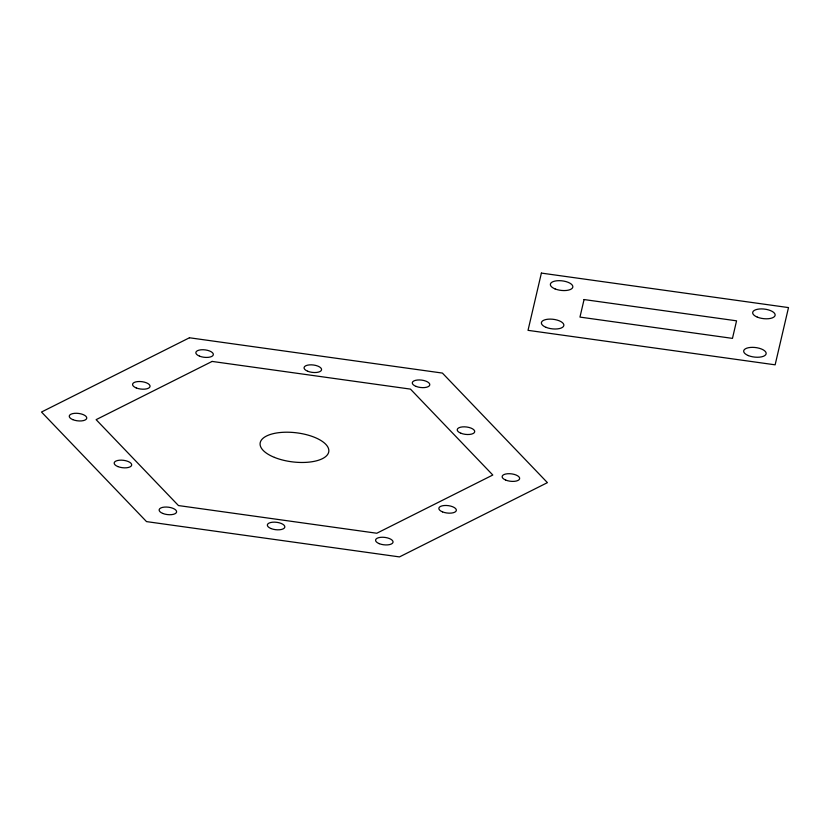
<?xml version="1.0" encoding="UTF-8"?>
<svg xmlns="http://www.w3.org/2000/svg" width="830" height="830" viewBox="0 0 830 830"><rect width="100%" height="100%" fill="white"/><g stroke="black" fill="none" stroke-linecap="round" stroke-linejoin="round"><path stroke-width="1.25" d="M541.388 273.091L528.025 330.34L775.137 364.827L788.5 307.588L541.388 273.091M584.061 299.547L579.963 317.091L732.465 338.381L736.563 320.826L584.061 299.547M189.448 337.769L41.5 412.033L146.516 521.603L399.479 556.909L547.416 482.645L442.4 373.075L189.448 337.769M212.117 361.424L96.124 419.658L178.46 505.563L376.799 533.244L492.792 475.019L410.456 389.114L212.117 361.424M757.344 317.143A11.319 4.804 6.8 0 0 775.106 315.421A11.319 4.804 6.8 0 0 759.243 309.009A11.319 4.804 6.8 0 0 757.344 317.143M555.052 288.913A11.319 4.804 6.8 0 0 572.804 287.19A11.319 4.804 6.8 0 0 556.951 280.768A11.319 4.804 6.8 0 0 555.052 288.913M748.37 355.593A11.319 4.804 6.8 0 0 766.121 353.86A11.319 4.804 6.8 0 0 750.268 347.448A11.319 4.804 6.8 0 0 748.37 355.593M546.078 327.352A11.319 4.804 6.8 0 0 563.829 325.63A11.319 4.804 6.8 0 0 547.976 319.208A11.319 4.804 6.8 0 0 546.078 327.352M199.501 356.143A8.808 3.735 6.8 0 0 213.31 354.794A8.808 3.735 6.8 0 0 200.985 349.804A8.808 3.735 6.8 0 0 199.501 356.143M136.213 387.911A8.808 3.735 6.8 0 0 150.023 386.573A8.808 3.735 6.8 0 0 137.687 381.582A8.808 3.735 6.8 0 0 136.213 387.911M307.723 371.249A8.808 3.735 6.8 0 0 321.542 369.9A8.808 3.735 6.8 0 0 309.206 364.91A8.808 3.735 6.8 0 0 307.723 371.249M442.514 511.882A8.808 3.735 6.8 0 0 456.324 510.533A8.808 3.735 6.8 0 0 443.998 505.543A8.808 3.735 6.8 0 0 442.514 511.882M117.839 466.564A8.808 3.735 6.8 0 0 131.659 465.215A8.808 3.735 6.8 0 0 119.323 460.225A8.808 3.735 6.8 0 0 117.839 466.564M72.75 419.617A8.808 3.735 6.8 0 0 86.704 418.424A8.808 3.735 6.8 0 0 74.586 413.33A8.808 3.735 6.8 0 0 72.75 419.617M505.636 480.041A8.808 3.735 6.8 0 0 519.601 478.848A8.808 3.735 6.8 0 0 507.483 473.754A8.808 3.735 6.8 0 0 505.636 480.041M416.12 386.417A8.808 3.735 6.8 0 0 429.784 384.923A8.808 3.735 6.8 0 0 417.241 380.036A8.808 3.735 6.8 0 0 416.12 386.417M460.878 433.229A8.808 3.735 6.8 0 0 474.687 431.891A8.808 3.735 6.8 0 0 462.362 426.9A8.808 3.735 6.8 0 0 460.878 433.229M379.217 543.65A8.808 3.735 6.8 0 0 393.026 542.312A8.808 3.735 6.8 0 0 380.7 537.321A8.808 3.735 6.8 0 0 379.217 543.65M162.773 513.438A8.808 3.735 6.8 0 0 176.583 512.1A8.808 3.735 6.8 0 0 164.257 507.109A8.808 3.735 6.8 0 0 162.773 513.438M270.995 528.544A8.808 3.735 6.8 0 0 284.804 527.206A8.808 3.735 6.8 0 0 272.479 522.215A8.808 3.735 6.8 0 0 270.995 528.544M274.44 457.392A34.601 14.681 6.8 0 0 328.69 452.111A34.601 14.681 6.8 0 0 280.25 432.513A34.601 14.681 6.8 0 0 274.44 457.392"/></g></svg>
